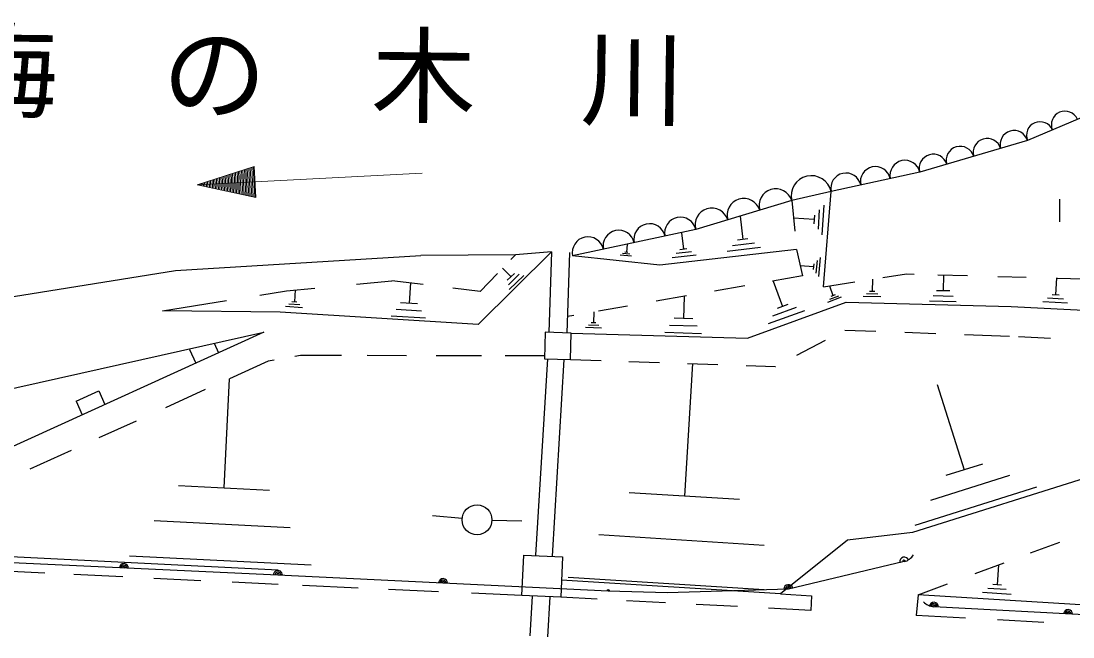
# Model space of a CAD drawing. Units: millimetres, scale not verified. Extents: x 40000 to 680000, y 20000 to 380000.
# Drawn here: x 450872 to 486073, y 277830 to 298432 of the extents above; entities that cross this region are included whole.
import ezdxf
from ezdxf.enums import TextEntityAlignment as Align

# ---------------------------------------------------------------- set-up
doc = ezdxf.new("R2010")
doc.units = ezdxf.units.MM
doc.header["$LTSCALE"] = 1000
doc.layers.add('M-BGD', color=7, linetype='Continuous', lineweight=25)
doc.layers.add('M-STR-HTXT', color=7, linetype='Continuous', lineweight=13)
doc.styles.add('ＭＳ ゴシック', font='')
doc.styles.get('ＭＳ ゴシック').set_extended_font_data('MS Gothic')

msp = doc.modelspace()

# ---------------------------------------------------------------- linework, layer by layer
at = {"layer": 'M-BGD'}
for p, q in [((488722, 296210), (484554, 294431)), ((484554, 294431), (480948, 293376)), ((480948, 293376), (477982, 292735)), ((477982, 292735), (476661, 292426)), ((477729, 289545), (477982, 292735)), ((476661, 292426), (473452, 291455)), ((476661, 292426), (476761, 291402)), ((477742, 292273), (477672, 291283)), ((485625, 292470), (485625, 291720)), ((474932, 291903), (475022, 291123)), ((476722, 291853), (477412, 291803)), ((477422, 291943), (477402, 291653)), ((477582, 292113), (477542, 291473)), ((473452, 291455), (469329, 290578)), ((472972, 291353), (473042, 290803)), ((475192, 291143), (474852, 291103)), ((471152, 290963), (471132, 290703)), ((476820, 290788), (472254, 290267)), ((473152, 290813), (472922, 290783)), ((475622, 290853), (474502, 290723)), ((475412, 291003), (474682, 290913)), ((476820, 290788), (477022, 289904)), ((456041, 290091), (464255, 290593)), ((467418, 290613), (464255, 290593)), ((468628, 290713), (466172, 288278)), ((467418, 290613), (467261, 290453)), ((468628, 290713), (467418, 290613)), ((468628, 290713), (468537, 288017)), ((469228, 290693), (469136, 287997)), ((472254, 290267), (469329, 290578)), ((471302, 290563), (470922, 290603)), ((471242, 290633), (471002, 290653)), ((471182, 290693), (471072, 290703)), ((473462, 290603), (472662, 290513)), ((473312, 290713), (472792, 290653)), ((477512, 290423), (477472, 290003)), ((477612, 290523), (477562, 289883)), ((450619, 289218), (456041, 290091)), ((466982, 290163), (467262, 289883)), ((476942, 290253), (477392, 290223)), ((477402, 290313), (477382, 290123)), ((462100, 289632), (463279, 289743)), ((464330, 289617), (463279, 289743)), ((466812, 289990), (466231, 289391)), ((467382, 289993), (467142, 289763)), ((467542, 289963), (467182, 289613)), ((467692, 289923), (467212, 289453)), ((477022, 289904), (476014, 289730)), ((476042, 289733), (476352, 288883)), ((477729, 289545), (478772, 289706)), ((479362, 289793), (479352, 289383)), ((479706, 289850), (480503, 289973)), ((480503, 289973), (480763, 289966)), ((481546, 289945), (482543, 289918)), ((481742, 289943), (481732, 289413)), ((483558, 289891), (484502, 289866)), ((485522, 289843), (485492, 289273)), ((485553, 289837), (487138, 289795)), ((458858, 289267), (459751, 289413)), ((459751, 289413), (460705, 289502)), ((460042, 289443), (460022, 289043)), ((463902, 289673), (463862, 288993)), ((466231, 289391), (465318, 289500)), ((475088, 289571), (474077, 289397)), ((477922, 289573), (478042, 289253)), ((479442, 289383), (479262, 289383)), ((481952, 289403), (481502, 289413)), ((455602, 288735), (457745, 289085)), ((460102, 289033), (459932, 289043)), ((464142, 288973), (463572, 289003)), ((473145, 289237), (472124, 289061)), ((473062, 289223), (473042, 288483)), ((475180, 287830), (478484, 289029)), ((478322, 289193), (477862, 289023)), ((478222, 289233), (477922, 289123)), ((478112, 289273), (477972, 289223)), ((478484, 289029), (484006, 288889)), ((479642, 289203), (479052, 289223)), ((479542, 289293), (479162, 289303)), ((482162, 289043), (481272, 289063)), ((482062, 289223), (481392, 289243)), ((485892, 288993), (485062, 289043)), ((485752, 289133), (485222, 289163)), ((485612, 289263), (485372, 289273)), ((459547, 288691), (455602, 288735)), ((466172, 288278), (459547, 288691)), ((460292, 288843), (459722, 288883)), ((460202, 288943), (459832, 288963)), ((464272, 288733), (463422, 288783)), ((470042, 288703), (470032, 288333)), ((471163, 288896), (470197, 288729)), ((477092, 288743), (475872, 288303)), ((476812, 288853), (476022, 288563)), ((476532, 288953), (476172, 288813)), ((484006, 288889), (493837, 288378)), ((464402, 288493), (463262, 288563)), ((469371, 288587), (469155, 288550)), ((470112, 288333), (469952, 288333)), ((473352, 288473), (472732, 288493)), ((445578, 285015), (459000, 288029)), ((459000, 288029), (447599, 282836)), ((468414, 288022), (468385, 287137)), ((469287, 287992), (468414, 288022)), ((469257, 287108), (469287, 287992)), ((469287, 287992), (475180, 287830)), ((470292, 288163), (469762, 288183)), ((470202, 288253), (469862, 288263)), ((473642, 287973), (472412, 288013)), ((473502, 288223), (472572, 288253)), ((478438, 288096), (479481, 288058)), ((480445, 288023), (481489, 287985)), ((482448, 287950), (483947, 287896)), ((457335, 287655), (457480, 287337)), ((476832, 287254), (477788, 287755)), ((484254, 287880), (485320, 287827)), ((456513, 287446), (456720, 286991)), ((460219, 287243), (460030, 287210)), ((461591, 287241), (460219, 287243)), ((463775, 287238), (462460, 287240)), ((466281, 287234), (464768, 287237)), ((459137, 287054), (457848, 286469)), ((459343, 287090), (459137, 287054)), ((468388, 287231), (467076, 287233)), ((468485, 287134), (468093, 280564)), ((468385, 287137), (469257, 287108)), ((469035, 287115), (468642, 280531)), ((469257, 287108), (470290, 287073)), ((471207, 287041), (472242, 287006)), ((473342, 286973), (473072, 282543)), ((473171, 286974), (474192, 286939)), ((475136, 286907), (476108, 286874)), ((476108, 286874), (476119, 286880)), ((457842, 286463), (457662, 282813)), ((481532, 286273), (482432, 283423)), ((452712, 285715), (453472, 286061)), ((453472, 286061), (453680, 285606)), ((457037, 286102), (455702, 285497)), ((452712, 285715), (452920, 285260)), ((454720, 285052), (453472, 284487)), ((491592, 284751), (480700, 281326)), ((452549, 284069), (451165, 283441)), ((483042, 283613), (481822, 283233)), ((483952, 283233), (481302, 282393)), ((459182, 282733), (456142, 282883)), ((484852, 282843), (480782, 281553)), ((474912, 282423), (471222, 282653)), ((459882, 281483), (455322, 281713)), ((465633, 281793), (464638, 281887)), ((466631, 281735), (467631, 281712)), ((480700, 281326), (478532, 281073)), ((475742, 280893), (470202, 281243)), ((478532, 281073), (476289, 279271)), ((484653, 280640), (485634, 281005)), ((449154, 280595), (459481, 280079)), ((467636, 279215), (467697, 280565)), ((467697, 280565), (468994, 280507)), ((459469, 279901), (449158, 280368)), ((460582, 280233), (454502, 280533)), ((468994, 280507), (468934, 279157)), ((480426, 280349), (476549, 279429)), ((482799, 279950), (483771, 280312)), ((483582, 280243), (483542, 279573)), ((451665, 279963), (449806, 280052)), ((454278, 279837), (452642, 279916)), ((470520, 279360), (459469, 279901)), ((456887, 279712), (455318, 279788)), ((459478, 279588), (457943, 279662)), ((462152, 279466), (460288, 279551)), ((476289, 279271), (468960, 279730)), ((475742, 279406), (469182, 279823)), ((480893, 279240), (481878, 279607)), ((483682, 279563), (483392, 279583)), ((464846, 279342), (463173, 279419)), ((467636, 279215), (465945, 279292)), ((468934, 279157), (467636, 279215)), ((467904, 277865), (467984, 279199)), ((468503, 277830), (468583, 279172)), ((470150, 279093), (468934, 279157)), ((472494, 279311), (470520, 279360)), ((476549, 279429), (472494, 279311)), ((476289, 279271), (477326, 279205)), ((477326, 279205), (477298, 278716)), ((480893, 279240), (480821, 278544)), ((499329, 278109), (480893, 279240)), ((484002, 279253), (483042, 279313)), ((483842, 279413), (483222, 279453)), ((472435, 278972), (471129, 279041)), ((474853, 278845), (473464, 278918)), ((477298, 278716), (475881, 278791)), ((499377, 277862), (481420, 278840)), ((482479, 278457), (480821, 278544)), ((485099, 278319), (483545, 278401))]:
    msp.add_line(p, q, dxfattribs=at)
msp.add_circle((466131, 281746), 500, dxfattribs=at)
for centre, radius, start, end in [((485804, 294965), 453, 23.1071, 203.107), ((484970, 294609), 453, 23.1071, 203.107), ((484103, 294299), 470, 16.3164, 196.3164), ((483202, 294035), 470, 16.3164, 196.3164), ((481399, 293508), 470, 16.3164, 196.3164), ((482300, 293772), 470, 16.3164, 196.3164), ((480454, 293269), 506, 12.1833, 192.1833), ((477322, 292581), 678, 13.1771, 193.1771), ((478476, 292842), 506, 12.1833, 192.1833), ((479465, 293056), 506, 12.1833, 192.1833), ((476127, 292264), 559, 16.845, 196.845), ((473987, 291617), 559, 16.845, 196.845), ((475057, 291940), 559, 16.845, 196.845), ((472937, 291345), 527, 12.0094, 192.0094), ((471906, 291126), 527, 12.0094, 192.0094), ((469845, 290687), 527, 12.0094, 192.0094), ((470875, 290906), 527, 12.0094, 192.0094), ((480311, 280836), 500, 283.3468, 328.3468), ((454313, 280134), 150, 357.4061, 177.4061), ((454313, 280134), 100, 357.4061, 177.4061), ((480426, 280349), 150, 13.3468, 193.3468), ((480426, 280349), 50, 13.3468, 193.3468), ((454313, 280134), 50, 357.4061, 177.4061), ((459469, 279901), 150, 357.2001, 177.4061), ((459469, 279901), 100, 357.2001, 177.4061), ((459469, 279901), 50, 357.2001, 177.4061), ((464994, 279631), 150, 357.2001, 177.2001), ((464994, 279631), 100, 357.2001, 177.2001), ((464994, 279631), 50, 357.2001, 177.2001), ((476549, 279429), 150, 13.3468, 181.6749), ((476549, 279429), 100, 13.3468, 181.6749), ((470520, 279360), 50, 358.5563, 177.2001), ((476549, 279429), 50, 13.3468, 181.6749), ((481447, 279340), 500, 221.8818, 266.8818), ((481447, 279340), 500, 221.8818, 266.8818), ((481420, 278840), 150, 356.8818, 176.8818), ((481420, 278840), 150, 356.8818, 176.8818), ((481420, 278840), 100, 356.8818, 176.8818), ((481420, 278840), 100, 356.8818, 176.8818), ((481420, 278840), 50, 356.8818, 176.8818), ((481420, 278840), 50, 356.8818, 176.8818), ((485909, 278596), 150, 356.8818, 176.8818), ((485909, 278596), 150, 356.8818, 176.8818), ((485909, 278596), 100, 356.8818, 176.8818), ((485909, 278596), 100, 356.8818, 176.8818), ((485909, 278596), 50, 356.8818, 176.8818), ((485909, 278596), 50, 356.8818, 176.8818)]:
    msp.add_arc(centre, radius, start, end, dxfattribs=at)
at = {"layer": 'M-STR-HTXT'}
for p, q in [((456770, 292953), (458673, 293569)), ((464301, 293340), (456770, 292953)), ((457631, 292769), (457607, 293224)), ((457681, 292759), (457657, 293240)), ((457732, 292748), (457706, 293256)), ((457783, 292737), (457755, 293272)), ((457833, 292726), (457804, 293288)), ((457884, 292715), (457854, 293304)), ((457934, 292705), (457903, 293320)), ((457985, 292694), (457952, 293336)), ((458036, 292683), (458001, 293352)), ((458086, 292672), (458051, 293368)), ((458137, 292661), (458100, 293384)), ((458188, 292650), (458149, 293400)), ((458238, 292640), (458198, 293416)), ((458289, 292629), (458248, 293432)), ((458339, 292618), (458297, 293448)), ((458390, 292607), (458346, 293463)), ((458441, 292596), (458395, 293479)), ((458491, 292585), (458445, 293495)), ((458542, 292575), (458494, 293511)), ((458593, 292564), (458543, 293527)), ((458643, 292553), (458592, 293543)), ((458694, 292542), (458642, 293559)), ((458726, 292535), (458673, 293569)), ((456770, 292953), (458726, 292535)), ((456821, 292943), (456819, 292969)), ((456871, 292932), (456869, 292985)), ((456922, 292921), (456918, 293001)), ((456973, 292910), (456967, 293017)), ((457023, 292899), (457016, 293033)), ((457074, 292888), (457066, 293049)), ((457125, 292878), (457115, 293065)), ((457175, 292867), (457164, 293081)), ((457226, 292856), (457213, 293097)), ((457276, 292845), (457263, 293113)), ((457327, 292834), (457312, 293129)), ((457378, 292824), (457361, 293145)), ((457428, 292813), (457410, 293161)), ((457479, 292802), (457460, 293177)), ((457530, 292791), (457509, 293192)), ((457580, 292780), (457558, 293208))]:
    msp.add_line(p, q, dxfattribs=at)

# ---------------------------------------------------------------- texts
at = {"layer": 'M-STR-HTXT', "style": 'ＭＳ ゴシック'}
msp.add_text('梅\u3000の\u3000木\u3000川', height=2566, rotation=359.284, dxfattribs=at).set_placement((448570, 294731), align=Align.BOTTOM_LEFT)

doc.saveas('drawing.dxf')
